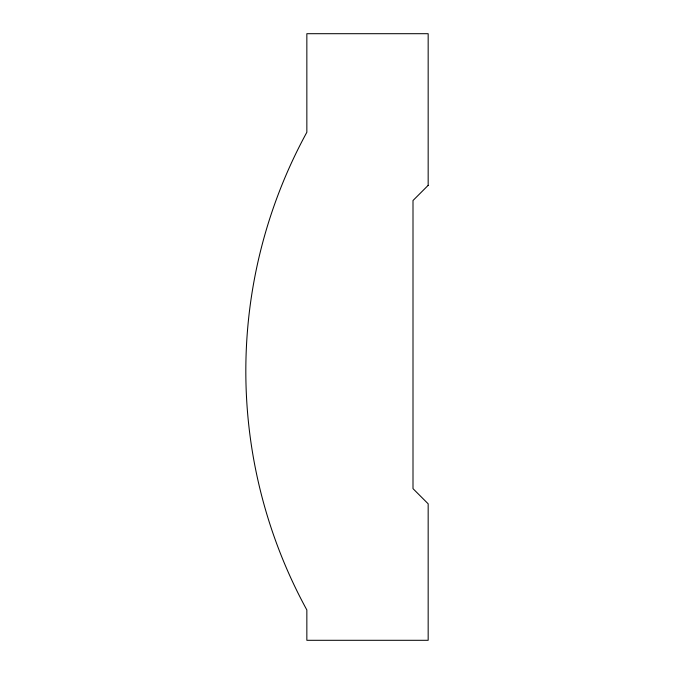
<?xml version="1.0" encoding="UTF-8"?>
<svg xmlns="http://www.w3.org/2000/svg" width="674" height="674" viewBox="0 0 674 674"><rect width="100%" height="100%" fill="white"/><g stroke="black" fill="none" stroke-linecap="round" stroke-linejoin="round"><path stroke-width="1.01" d="M428.167 185.35L413.002 200.515L413.002 488.65L428.167 503.815L428.167 640.3L306.847 640.3L306.847 609.97A497.96 497.96 0 0 1 306.847 132.273L306.847 33.7L428.167 33.7L428.167 185.35"/></g></svg>
